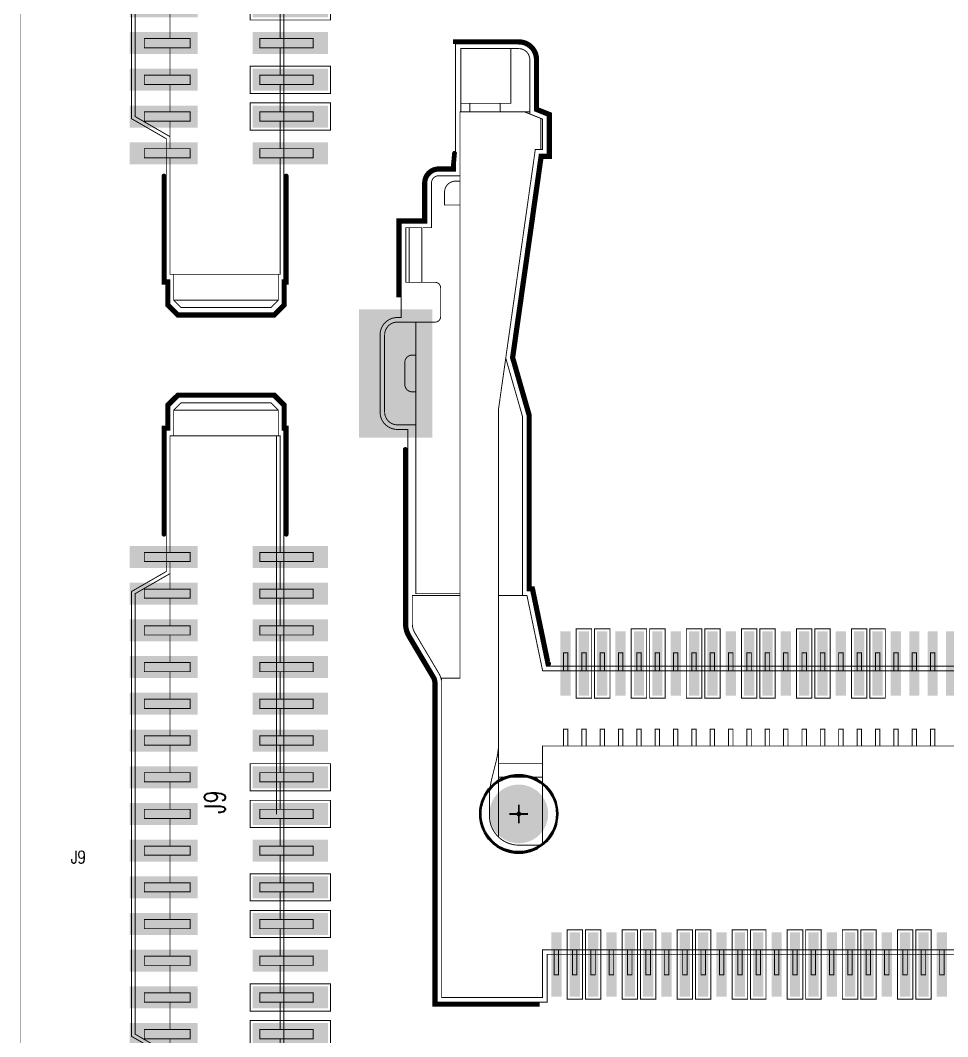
# Model space of a CAD drawing. Extents: x 0 to 100, y -2 to 79.
# Drawn here: x -0.02 to 25.24, y 27.43 to 55.12 of the extents above; entities that cross this region are included whole.
import ezdxf

# ---------------------------------------------------------------- set-up
doc = ezdxf.new("R2010")
doc.units = 0
doc.header["$MEASUREMENT"] = 0
doc.linetypes.add('KEEPOUT_10010100$0', pattern=[2, 1, 1])
doc.layers.get('0').update_dxf_attribs({"linetype": 'CONTINUOUS'})
for name, color, linetype in [('BOARD_OUTLINE_00', 183, 'CONTINUOUS'), ('DRIL_PLTE_THRU_01', 34, 'CONTINUOUS'), ('DRIL_PLTE_THRU_02', 1, 'CONTINUOUS'), ('DRIL_PLTE_THRU_03', 3, 'CONTINUOUS'), ('DRIL_PLTE_THRU_04', 146, 'CONTINUOUS'), ('DRIL_PLTE_THRU_05', 5, 'CONTINUOUS'), ('DRIL_PLTE_THRU_06', 176, 'CONTINUOUS'), ('DRIL_SYMBOL', 183, 'CONTINUOUS'), ('KEEPOUT_00', 43, 'CONTINUOUS'), ('PADS_BOT', 5, 'CONTINUOUS'), ('PADS_INNER', 43, 'CONTINUOUS'), ('PADS_TOP', 43, 'CONTINUOUS'), ('PART_NAME_01', 130, 'CONTINUOUS'), ('PART_NAME_26', 2, 'CONTINUOUS'), ('PART_TOP_2DLINE_02', 16, 'CONTINUOUS'), ('PART_TOP_2DLINE_15', 96, 'CONTINUOUS'), ('PART_TOP_2DLINE_26', 2, 'CONTINUOUS')]:
    doc.layers.add(name, color=color, linetype=linetype)
doc.styles.add('W0$03', font='simplex', dxfattribs={"width": 0.75})
doc.styles.add('W0$0624986667', font='simplex', dxfattribs={"width": 0.75})

# ---------------------------------------------------------------- blocks, each defined once
blk = doc.blocks.new('BOARD_462')
at = {"layer": 'BOARD_OUTLINE_00', "const_width": 0.01}
blk.add_lwpolyline([(0, 0.5, 0.48073), (0.5, 0), (99.5, 0, 0.235929), (100, 0.5), (100, 78.5, 0.414214), (99.5, 79), (0.5, 79, 0.414214), (0, 78.5)], format="xyb", close=True, dxfattribs=at)
blk = doc.blocks.new('SMOOTH_0$0254')
at = {"const_width": 0.0127}
blk.add_lwpolyline([(-0.00635, 0, 1), (0.00635, 0, 1)], format="xyb", close=True, dxfattribs=at)
blk = doc.blocks.new('SMOOTH_0$1299993333')
at = {"const_width": 0.065}
blk.add_lwpolyline([(-0.032, 0, 1), (0.032, 0, 1)], format="xyb", close=True, dxfattribs=at)
blk = doc.blocks.new('PART_BODY_TOP_410')
at = {"layer": 'PART_TOP_2DLINE_02', "const_width": 0.0254}
for points in [[(-0.63, 0.68), (-1.37, 0.68), (-1.37, 2.87), (-0.63, 2.87)], [(0.37, 0.68), (-0.37, 0.68), (-0.37, 2.87), (0.37, 2.87)], [(2.37, 0.68), (1.63, 0.68), (1.63, 2.87), (2.37, 2.87)], [(3.37, 0.68), (2.63, 0.68), (2.63, 2.87), (3.37, 2.87)], [(5.37, 0.68), (4.63, 0.68), (4.63, 2.87), (5.37, 2.87)], [(6.37, 0.68), (5.63, 0.68), (5.63, 2.87), (6.37, 2.87)]]:
    blk.add_lwpolyline(points, close=True, dxfattribs=at)
at = {"layer": 'PART_TOP_2DLINE_15', "const_width": 0.0254}
for points in [[(-6.875, 0.95), (-7.125, 0.95), (-7.125, 2.4), (-6.875, 2.4)], [(-5.875, 0.95), (-6.125, 0.95), (-6.125, 2.4), (-5.875, 2.4)], [(-4.875, 0.95), (-5.125, 0.95), (-5.125, 2.4), (-4.875, 2.4)], [(-3.875, 0.95), (-4.125, 0.95), (-4.125, 2.4), (-3.875, 2.4)], [(-2.875, 0.95), (-3.125, 0.95), (-3.125, 2.4), (-2.875, 2.4)], [(-1.875, 0.95), (-2.125, 0.95), (-2.125, 2.4), (-1.875, 2.4)], [(-0.875, 0.95), (-1.125, 0.95), (-1.125, 2.4), (-0.875, 2.4)], [(0.125, 0.95), (0.125, 2.4), (-0.125, 2.4), (-0.125, 0.95)], [(1.125, 0.95), (1.125, 2.4), (0.875, 2.4), (0.875, 0.95)], [(2.125, 0.95), (2.125, 2.4), (1.875, 2.4), (1.875, 0.95)], [(3.125, 0.95), (3.125, 2.4), (2.875, 2.4), (2.875, 0.95)], [(4.125, 0.95), (4.125, 2.4), (3.875, 2.4), (3.875, 0.95)], [(5.125, 0.95), (5.125, 2.4), (4.875, 2.4), (4.875, 0.95)], [(6.125, 0.95), (6.125, 2.4), (5.875, 2.4), (5.875, 0.95)], [(7.125, 0.95), (7.125, 2.4), (6.875, 2.4), (6.875, 0.95)], [(-10.45, 1.55), (-10.45, 1.6), (10.45, 1.6), (10.45, 1.55), (11.112, 1.55), (11.35, 1.312), (11.35, -1.262), (11.112, -1.5), (10.45, -1.5), (10.45, -1.6), (6.606, -1.6), (6.058, -2.55), (-6.058, -2.55), (-6.606, -1.6), (-10.45, -1.6), (-10.45, -1.5), (-11.112, -1.5), (-11.35, -1.262), (-11.35, 1.312), (-11.112, 1.55)], [(-6.875, -2.2), (-7.125, -2.2), (-7.125, -0.95), (-6.875, -0.95)], [(-5.875, -2.2), (-6.125, -2.2), (-6.125, -0.95), (-5.875, -0.95)], [(-4.875, -2.2), (-5.125, -2.2), (-5.125, -0.95), (-4.875, -0.95)], [(-3.875, -2.2), (-4.125, -2.2), (-4.125, -0.95), (-3.875, -0.95)], [(-2.875, -2.2), (-3.125, -2.2), (-3.125, -0.95), (-2.875, -0.95)], [(-1.875, -2.2), (-2.125, -2.2), (-2.125, -0.95), (-1.875, -0.95)], [(-0.875, -2.2), (-1.125, -2.2), (-1.125, -0.95), (-0.875, -0.95)], [(0.125, -2.2), (-0.125, -2.2), (-0.125, -0.95), (0.125, -0.95)], [(1.125, -2.2), (0.875, -2.2), (0.875, -0.95), (1.125, -0.95)], [(2.125, -2.2), (1.875, -2.2), (1.875, -0.95), (2.125, -0.95)], [(3.125, -2.2), (3.125, -0.95), (2.875, -0.95), (2.875, -2.2)], [(4.125, -2.2), (4.125, -0.95), (3.875, -0.95), (3.875, -2.2)], [(5.125, -2.2), (5.125, -0.95), (4.875, -0.95), (4.875, -2.2)], [(6.125, -2.2), (6.125, -0.95), (5.875, -0.95), (5.875, -2.2)], [(7.125, -2.2), (7.125, -0.95), (6.875, -0.95), (6.875, -2.2)]]:
    blk.add_lwpolyline(points, close=True, dxfattribs=at)
for points in [[(-10.3, -1.4), (-11, -1.4), (-11.2, -1.2), (-11.2, 1.25), (-11, 1.45)], [(-10.3, 1.45), (-11, 1.45), (-11, -1.4)], [(-7.125, -1.5), (-10.3, -1.5), (-10.3, 1.5), (-7.125, 1.5)], [(0, 1.4), (-10.3, 1.4)], [(-6.125, 1.5), (-6.875, 1.5)], [(-5.125, 1.5), (-5.875, 1.5)], [(-4.125, 1.5), (-4.875, 1.5)], [(-3.125, 1.5), (-3.875, 1.5)], [(-2.125, 1.5), (-2.875, 1.5)], [(-1.125, 1.5), (-1.875, 1.5)], [(-0.125, 1.5), (-0.875, 1.5)], [(0.875, 1.5), (0.125, 1.5)], [(1.875, 1.5), (1.125, 1.5)], [(2.875, 1.5), (2.125, 1.5)], [(3.875, 1.5), (3.125, 1.5)], [(4.875, 1.5), (4.125, 1.5)], [(5.875, 1.5), (5.125, 1.5)], [(6.875, 1.5), (6.125, 1.5)], [(7.125, -1.5), (10.3, -1.5), (10.3, 1.5), (7.125, 1.5)], [(10.3, -1.4), (11, -1.4), (11.2, -1.2), (11.2, 1.25), (11, 1.45), (10.3, 1.45)], [(11, -1.4), (11, 1.45)], [(-6.125, -1.5), (-6.875, -1.5)], [(6.548, -1.5), (6, -2.45), (-6, -2.45), (-6.548, -1.5)], [(-5.125, -1.5), (-5.875, -1.5)], [(-4.125, -1.5), (-4.875, -1.5)], [(-3.125, -1.5), (-3.875, -1.5)], [(-2.125, -1.5), (-2.875, -1.5)], [(-1.125, -1.5), (-1.875, -1.5)], [(-0.125, -1.5), (-0.875, -1.5)], [(0.875, -1.5), (0.125, -1.5)], [(1.875, -1.5), (1.125, -1.5)], [(2.875, -1.5), (2.125, -1.5)], [(3.875, -1.5), (3.125, -1.5)], [(4.875, -1.5), (4.125, -1.5)], [(5.875, -1.5), (5.125, -1.5)], [(6.875, -1.5), (6.125, -1.5)]]:
    blk.add_lwpolyline(points, dxfattribs=at)
at = {"layer": 'PART_TOP_2DLINE_26', "const_width": 0.13}
for points in [[(-7.62, 1.665), (-10.515, 1.665), (-10.515, 1.615), (-11.139, 1.615), (-11.415, 1.339), (-11.415, -1.289), (-11.139, -1.565), (-10.515, -1.565), (-10.515, -1.665), (-7.62, -1.665)], [(7.62, -1.665), (10.515, -1.665), (10.515, -1.565), (11.139, -1.565), (11.415, -1.289), (11.415, 1.339), (11.139, 1.615), (10.515, 1.615), (10.515, 1.665), (7.62, 1.665)]]:
    blk.add_lwpolyline(points, dxfattribs=at)
at = {"layer": 'PART_TOP_2DLINE_02'}
for p in [(-1.37, 2.87), (-0.63, 2.87), (-0.37, 2.87), (0.37, 2.87), (1.63, 2.87), (2.37, 2.87), (2.63, 2.87), (3.37, 2.87), (4.63, 2.87), (5.37, 2.87), (5.63, 2.87), (6.37, 2.87), (-1.37, 0.68), (-0.63, 0.68), (-0.37, 0.68), (0.37, 0.68), (1.63, 0.68), (2.37, 0.68), (2.63, 0.68), (3.37, 0.68), (4.63, 0.68), (5.37, 0.68), (5.63, 0.68), (6.37, 0.68)]:
    blk.add_blockref('SMOOTH_0$0254', p, dxfattribs=at)
at = {"layer": 'PART_TOP_2DLINE_15'}
for p in [(-7.125, 2.4), (-6.875, 2.4), (-6.125, 2.4), (-5.875, 2.4), (-5.125, 2.4), (-4.875, 2.4), (-4.125, 2.4), (-3.875, 2.4), (-3.125, 2.4), (-2.875, 2.4), (-2.125, 2.4), (-1.875, 2.4), (-1.125, 2.4), (-0.875, 2.4), (-0.125, 2.4), (0.125, 2.4), (0.875, 2.4), (1.125, 2.4), (1.875, 2.4), (2.125, 2.4), (2.875, 2.4), (3.125, 2.4), (3.875, 2.4), (4.125, 2.4), (4.875, 2.4), (5.125, 2.4), (5.875, 2.4), (6.125, 2.4), (6.875, 2.4), (7.125, 2.4), (-11.112, 1.55), (-11, 1.45), (-11, 1.45), (-10.45, 1.6), (-10.45, 1.55), (-10.3, 1.5), (-10.3, 1.45), (-10.3, 1.4), (-7.125, 1.5), (-6.875, 1.5), (-6.125, 1.5), (-5.875, 1.5), (-5.125, 1.5), (-4.875, 1.5), (-4.125, 1.5), (-3.875, 1.5), (-3.125, 1.5), (-2.875, 1.5), (-2.125, 1.5), (-1.875, 1.5), (-1.125, 1.5), (-0.875, 1.5), (-0.125, 1.5), (0, 1.4), (0.125, 1.5), (0.875, 1.5), (1.125, 1.5), (1.875, 1.5), (2.125, 1.5), (2.875, 1.5), (3.125, 1.5), (3.875, 1.5), (4.125, 1.5), (4.875, 1.5), (5.125, 1.5), (5.875, 1.5), (6.125, 1.5), (6.875, 1.5), (7.125, 1.5), (10.3, 1.5), (10.3, 1.45), (10.45, 1.6), (10.45, 1.55), (11, 1.45), (11, 1.45), (11.112, 1.55), (-11.35, 1.312), (-11.2, 1.25), (11.2, 1.25), (11.35, 1.312), (-7.125, 0.95), (-6.875, 0.95), (-6.125, 0.95), (-5.875, 0.95), (-5.125, 0.95), (-4.875, 0.95), (-4.125, 0.95), (-3.875, 0.95), (-3.125, 0.95), (-2.875, 0.95), (-2.125, 0.95), (-1.875, 0.95), (-1.125, 0.95), (-0.875, 0.95), (-0.125, 0.95), (0.125, 0.95), (0.875, 0.95), (1.125, 0.95), (1.875, 0.95), (2.125, 0.95), (2.875, 0.95), (3.125, 0.95), (3.875, 0.95), (4.125, 0.95), (4.875, 0.95), (5.125, 0.95), (5.875, 0.95), (6.125, 0.95), (6.875, 0.95), (7.125, 0.95), (-7.125, -0.95), (-6.875, -0.95), (-6.125, -0.95), (-5.875, -0.95), (-5.125, -0.95), (-4.875, -0.95), (-4.125, -0.95), (-3.875, -0.95), (-3.125, -0.95), (-2.875, -0.95), (-2.125, -0.95), (-1.875, -0.95), (-1.125, -0.95), (-0.875, -0.95), (-0.125, -0.95), (0.125, -0.95), (0.875, -0.95), (1.125, -0.95), (1.875, -0.95), (2.125, -0.95), (2.875, -0.95), (3.125, -0.95), (3.875, -0.95), (4.125, -0.95), (4.875, -0.95), (5.125, -0.95), (5.875, -0.95), (6.125, -0.95), (6.875, -0.95), (7.125, -0.95), (-11.35, -1.262), (-11.2, -1.2), (11.2, -1.2), (11.35, -1.262), (-11.112, -1.5), (-11, -1.4), (-11, -1.4), (-10.45, -1.5), (-10.45, -1.6), (-10.3, -1.4), (-10.3, -1.5), (-7.125, -1.5), (-6.875, -1.5), (-6.606, -1.6), (-6.548, -1.5), (-6.125, -1.5), (-5.875, -1.5), (-5.125, -1.5), (-4.875, -1.5), (-4.125, -1.5), (-3.875, -1.5), (-3.125, -1.5), (-2.875, -1.5), (-2.125, -1.5), (-1.875, -1.5), (-1.125, -1.5), (-0.875, -1.5), (-0.125, -1.5), (0.125, -1.5), (0.875, -1.5), (1.125, -1.5), (1.875, -1.5), (2.125, -1.5), (2.875, -1.5), (3.125, -1.5), (3.875, -1.5), (4.125, -1.5), (4.875, -1.5), (5.125, -1.5), (5.875, -1.5), (6.125, -1.5), (6.548, -1.5), (6.606, -1.6), (6.875, -1.5), (7.125, -1.5), (10.3, -1.4), (10.3, -1.5), (10.45, -1.5), (10.45, -1.6), (11, -1.4), (11, -1.4), (11.112, -1.5), (-7.125, -2.2), (-6.875, -2.2), (-6.125, -2.2), (-5.875, -2.2), (-5.125, -2.2), (-4.875, -2.2), (-4.125, -2.2), (-3.875, -2.2), (-3.125, -2.2), (-2.875, -2.2), (-2.125, -2.2), (-1.875, -2.2), (-1.125, -2.2), (-0.875, -2.2), (-0.125, -2.2), (0.125, -2.2), (0.875, -2.2), (1.125, -2.2), (1.875, -2.2), (2.125, -2.2), (2.875, -2.2), (3.125, -2.2), (3.875, -2.2), (4.125, -2.2), (4.875, -2.2), (5.125, -2.2), (5.875, -2.2), (6.125, -2.2), (6.875, -2.2), (7.125, -2.2), (-6, -2.45), (6, -2.45), (-6.058, -2.55), (6.058, -2.55)]:
    blk.add_blockref('SMOOTH_0$0254', p, dxfattribs=at)
at = {"layer": 'PART_TOP_2DLINE_26'}
for p in [(-11.139, 1.615), (-10.515, 1.665), (-10.515, 1.615), (-7.62, 1.665), (7.62, 1.665), (10.515, 1.665), (10.515, 1.615), (11.139, 1.615), (-11.415, 1.339), (11.415, 1.339), (-11.415, -1.289), (11.415, -1.289), (-11.139, -1.565), (-10.515, -1.565), (-10.515, -1.665), (-7.62, -1.665), (7.62, -1.665), (10.515, -1.565), (10.515, -1.665), (11.139, -1.565)]:
    blk.add_blockref('SMOOTH_0$1299993333', p, dxfattribs=at)
blk = doc.blocks.new('DRIL_HOLE_0')
blk.add_lwpolyline([(0, 0, 1), (0, 0, 1)], format="xyb", close=True)
blk = doc.blocks.new('PAD_0')
blk.add_lwpolyline([(0, 0, 1), (0, 0, 1)], format="xyb", close=True)
blk = doc.blocks.new('PAD_27')
at = {"const_width": 0.6}
blk.add_lwpolyline([(-1.025, 0), (1.025, 0)], dxfattribs=at)
blk = doc.blocks.new('STK_TOP_12')
at = {"layer": 'DRIL_PLTE_THRU_01'}
blk.add_blockref('DRIL_HOLE_0', (0, 0), dxfattribs=at)
at = {"layer": 'DRIL_PLTE_THRU_02'}
blk.add_blockref('DRIL_HOLE_0', (0, 0), dxfattribs=at)
at = {"layer": 'DRIL_PLTE_THRU_03'}
blk.add_blockref('DRIL_HOLE_0', (0, 0), dxfattribs=at)
at = {"layer": 'DRIL_PLTE_THRU_04'}
blk.add_blockref('DRIL_HOLE_0', (0, 0), dxfattribs=at)
at = {"layer": 'DRIL_PLTE_THRU_05'}
blk.add_blockref('DRIL_HOLE_0', (0, 0), dxfattribs=at)
at = {"layer": 'DRIL_PLTE_THRU_06'}
blk.add_blockref('DRIL_HOLE_0', (0, 0), dxfattribs=at)
at = {"layer": 'PADS_BOT'}
blk.add_blockref('PAD_0', (0, 0), dxfattribs=at)
at = {"layer": 'PADS_INNER'}
blk.add_blockref('PAD_0', (0, 0), dxfattribs=at)
at = {"layer": 'PADS_TOP', "rotation": 90}
blk.add_blockref('PAD_27', (0, 0), dxfattribs=at)
blk = doc.blocks.new('PAD_28')
at = {"const_width": 0.6}
blk.add_lwpolyline([(-0.925, 0), (0.925, 0)], dxfattribs=at)
blk = doc.blocks.new('STK_TOP_13')
at = {"layer": 'DRIL_PLTE_THRU_01'}
blk.add_blockref('DRIL_HOLE_0', (0, 0), dxfattribs=at)
at = {"layer": 'DRIL_PLTE_THRU_02'}
blk.add_blockref('DRIL_HOLE_0', (0, 0), dxfattribs=at)
at = {"layer": 'DRIL_PLTE_THRU_03'}
blk.add_blockref('DRIL_HOLE_0', (0, 0), dxfattribs=at)
at = {"layer": 'DRIL_PLTE_THRU_04'}
blk.add_blockref('DRIL_HOLE_0', (0, 0), dxfattribs=at)
at = {"layer": 'DRIL_PLTE_THRU_05'}
blk.add_blockref('DRIL_HOLE_0', (0, 0), dxfattribs=at)
at = {"layer": 'DRIL_PLTE_THRU_06'}
blk.add_blockref('DRIL_HOLE_0', (0, 0), dxfattribs=at)
at = {"layer": 'PADS_BOT'}
blk.add_blockref('PAD_0', (0, 0), dxfattribs=at)
at = {"layer": 'PADS_INNER'}
blk.add_blockref('PAD_0', (0, 0), dxfattribs=at)
at = {"layer": 'PADS_TOP', "rotation": 90}
blk.add_blockref('PAD_28', (0, 0), dxfattribs=at)
blk = doc.blocks.new('SYM_TOP_9')
for name, p in [('STK_TOP_12', (-7, 1.775)), ('STK_TOP_12', (-6, 1.775)), ('STK_TOP_12', (-5, 1.775)), ('STK_TOP_12', (-4, 1.775)), ('STK_TOP_12', (-3, 1.775)), ('STK_TOP_12', (-2, 1.775)), ('STK_TOP_12', (-1, 1.775)), ('STK_TOP_12', (0, 1.775)), ('STK_TOP_12', (1, 1.775)), ('STK_TOP_12', (2, 1.775)), ('STK_TOP_12', (3, 1.775)), ('STK_TOP_12', (4, 1.775)), ('STK_TOP_12', (5, 1.775)), ('STK_TOP_12', (6, 1.775)), ('STK_TOP_12', (7, 1.775)), ('PART_BODY_TOP_410', (0, 0)), ('STK_TOP_13', (-7, -1.675)), ('STK_TOP_13', (-6, -1.675)), ('STK_TOP_13', (-5, -1.675)), ('STK_TOP_13', (-4, -1.675)), ('STK_TOP_13', (-3, -1.675)), ('STK_TOP_13', (-2, -1.675)), ('STK_TOP_13', (-1, -1.675)), ('STK_TOP_13', (0, -1.675)), ('STK_TOP_13', (1, -1.675)), ('STK_TOP_13', (2, -1.675)), ('STK_TOP_13', (3, -1.675)), ('STK_TOP_13', (4, -1.675)), ('STK_TOP_13', (5, -1.675)), ('STK_TOP_13', (6, -1.675)), ('STK_TOP_13', (7, -1.675))]:
    blk.add_blockref(name, p)
blk = doc.blocks.new('PART_TOP_75')
blk.add_blockref('SYM_TOP_9', (0, 0))
at = {"layer": 'PART_NAME_01', "style": 'W0$03', "width": 0.75}
blk.add_text('J1', height=0.35, rotation=90, dxfattribs=at).set_placement((1.252, -3.69))
at = {"layer": 'PART_NAME_26', "style": 'W0$0624986667', "width": 0.75}
blk.add_text('J1', height=0.56, rotation=180, dxfattribs=at).set_placement((0, 0))
blk = doc.blocks.new('PART_BODY_TOP_432')
at = {"layer": 'KEEPOUT_00', "linetype": 'KEEPOUT_10010100$0'}
for points in [[(35.437, 0.1), (35.463, 0.1, 1), (33.337, 0.1), (33.363, 0.1, -1)], [(35.437, 0.1), (35.463, 0.1, 1), (33.337, 0.1), (33.363, 0.1, -1)], [(33.363, 0.1), (33.337, 0.1, 1), (35.463, 0.1), (35.437, 0.1, -1)], [(33.363, 0.1), (33.337, 0.1, 1), (35.463, 0.1), (35.437, 0.1, -1)]]:
    blk.add_lwpolyline(points, format="xyb", close=True, dxfattribs=at)
at = {"layer": 'PART_TOP_2DLINE_02', "const_width": 0.0254}
for points in [[(23.585, 5.145), (23.585, 3.255), (23.165, 3.255), (23.165, 5.145)], [(24.085, 5.145), (24.085, 3.255), (23.665, 3.255), (23.665, 5.145)], [(25.085, 5.145), (25.085, 3.255), (24.665, 3.255), (24.665, 5.145)], [(25.585, 5.145), (25.585, 3.255), (25.165, 3.255), (25.165, 5.145)], [(26.585, 5.145), (26.585, 3.255), (26.165, 3.255), (26.165, 5.145)], [(27.085, 5.145), (27.085, 3.255), (26.665, 3.255), (26.665, 5.145)], [(28.085, 5.145), (28.085, 3.255), (27.665, 3.255), (27.665, 5.145)], [(28.585, 5.145), (28.585, 3.255), (28.165, 3.255), (28.165, 5.145)], [(29.585, 5.145), (29.585, 3.255), (29.165, 3.255), (29.165, 5.145)], [(30.085, 5.145), (30.085, 3.255), (29.665, 3.255), (29.665, 5.145)], [(31.085, 5.145), (31.085, 3.255), (30.665, 3.255), (30.665, 5.145)], [(31.585, 5.145), (31.585, 3.255), (31.165, 3.255), (31.165, 5.145)], [(32.585, 5.145), (32.585, 3.255), (32.165, 3.255), (32.165, 5.145)], [(33.085, 5.145), (33.085, 3.255), (32.665, 3.255), (32.665, 5.145)], [(24.835, -3.055), (24.835, -4.945), (24.415, -4.945), (24.415, -3.055)], [(25.335, -3.055), (25.335, -4.945), (24.915, -4.945), (24.915, -3.055)], [(26.335, -3.055), (26.335, -4.945), (25.915, -4.945), (25.915, -3.055)], [(26.835, -3.055), (26.835, -4.945), (26.415, -4.945), (26.415, -3.055)], [(27.835, -3.055), (27.835, -4.945), (27.415, -4.945), (27.415, -3.055)], [(28.335, -3.055), (28.335, -4.945), (27.915, -4.945), (27.915, -3.055)], [(29.335, -3.055), (29.335, -4.945), (28.915, -4.945), (28.915, -3.055)], [(29.835, -3.055), (29.835, -4.945), (29.415, -4.945), (29.415, -3.055)], [(30.835, -3.055), (30.835, -4.945), (30.415, -4.945), (30.415, -3.055)], [(31.335, -3.055), (31.335, -4.945), (30.915, -4.945), (30.915, -3.055)], [(32.335, -3.055), (32.335, -4.945), (31.915, -4.945), (31.915, -3.055)], [(32.835, -3.055), (32.835, -4.945), (32.415, -4.945), (32.415, -3.055)]]:
    blk.add_lwpolyline(points, close=True, dxfattribs=at)
at = {"layer": 'PART_TOP_2DLINE_15', "const_width": 0.0254}
for points in [[(-33.648, -3.925), (33.648, -3.925), (34.075, -5.975), (34.175, -5.975), (34.175, -10.752), (34.627, -12.328), (33.841, -17.874), (33.625, -17.874), (33.625, -18.915), (33.975, -19.055), (33.975, -20.45, 0.414214), (34.4, -20.875), (36.125, -20.875), (36.125, -17.412), (36.578, -17.412, 0.414214), (36.903, -17.087), (36.903, -15.997), (37.602, -15.997), (37.602, -13.425), (37.704, -13.425, 0.414214), (38.179, -12.95), (38.179, -10.85, 0.414214), (37.704, -10.375), (37.425, -10.375), (37.425, -5.087, 0.134761), (37.338, -4.768), (36.677, -3.654, -0.133873), (36.625, -3.463), (36.625, 5.225), (33.625, 5.225), (33.625, 3.925), (-33.375, 3.925)], [(34.95, -1.846, -0.061163), (35.01, -1.361), (35.14, -0.839, 0.061163), (35.2, -0.354), (35.2, 0.15, 0.414214), (34.4, 0.95), (33.75, 0.95), (33.75, -1.75), (-33.5, -1.75), (-33.5, 0.95), (-34.4, 0.95, 0.414214), (-35.2, 0.15), (-35.2, -0.354, 0.061163), (-35.14, -0.839), (-35.01, -1.361, -0.061163), (-34.95, -1.846)], [(36.508, -3.552, 0.089248), (36.57, -3.718), (37.23, -4.832, -0.134761), (37.3, -5.087), (37.3, -5.85), (36, -5.85)], [(37.204, -10.5), (37.704, -10.5, -0.414214), (38.054, -10.85), (38.054, -12.95, -0.414214), (37.704, -13.3), (36.678, -13.3, 0.414214), (36.528, -13.45), (36.528, -14.233, 0.414214), (36.678, -14.383), (37.477, -14.383), (37.477, -15.872), (37.038, -15.872), (37.038, -14.383)], [(37.204, -12.4), (37.304, -12.4, 0.414214), (37.504, -12.2), (37.504, -11.6, 0.414214), (37.304, -11.4), (37.204, -11.4)], [(36, -17.287), (36.578, -17.287, 0.414214), (36.778, -17.087), (36.778, -15.872), (37.009, -15.872)], [(36, -17.14), (36.121, -17.14, 0.414214), (36.421, -16.84), (36.421, -16.49), (36, -16.49)], [(34.1, -18.97), (34.1, -20.45, 0.414214), (34.4, -20.75), (35.98, -20.75), (35.98, -19.03)]]:
    blk.add_lwpolyline(points, format="xyb", dxfattribs=at)
for points in [[(-34.95, 0.731), (-34.95, -10.939), (-33.95, -17.999), (-33.5, -17.999), (-33.5, -18.83), (-34, -19.03), (-36, -19.03), (-36, -3.6), (-36.5, -3.6), (-36.5, 5.1), (-33.5, 5.1), (-33.5, 3.8), (33.75, 3.8), (33.75, 5.1), (36.5, 5.1), (36.5, -3.6), (36, -3.6), (36, -19.03), (34.1, -19.03)], [(22.935, 3.8), (22.935, 4.48), (22.815, 4.48), (22.815, 3.8)], [(23.435, 3.8), (23.435, 4.48), (23.315, 4.48), (23.315, 3.8)], [(23.935, 3.8), (23.935, 4.48), (23.815, 4.48), (23.815, 3.8)], [(24.435, 3.8), (24.435, 4.48), (24.315, 4.48), (24.315, 3.8)], [(24.935, 3.8), (24.935, 4.48), (24.815, 4.48), (24.815, 3.8)], [(25.435, 3.8), (25.435, 4.48), (25.315, 4.48), (25.315, 3.8)], [(25.935, 3.8), (25.935, 4.48), (25.815, 4.48), (25.815, 3.8)], [(26.435, 3.8), (26.435, 4.48), (26.315, 4.48), (26.315, 3.8)], [(26.935, 3.8), (26.935, 4.48), (26.815, 4.48), (26.815, 3.8)], [(27.435, 3.8), (27.435, 4.48), (27.315, 4.48), (27.315, 3.8)], [(27.935, 3.8), (27.935, 4.48), (27.815, 4.48), (27.815, 3.8)], [(28.435, 3.8), (28.435, 4.48), (28.315, 4.48), (28.315, 3.8)], [(28.935, 3.8), (28.935, 4.48), (28.815, 4.48), (28.815, 3.8)], [(29.435, 3.8), (29.435, 4.48), (29.315, 4.48), (29.315, 3.8)], [(29.935, 3.8), (29.935, 4.48), (29.815, 4.48), (29.815, 3.8)], [(30.435, 3.8), (30.435, 4.48), (30.315, 4.48), (30.315, 3.8)], [(30.935, 3.8), (30.935, 4.48), (30.815, 4.48), (30.815, 3.8)], [(31.435, 3.8), (31.435, 4.48), (31.315, 4.48), (31.315, 3.8)], [(31.935, 3.8), (31.935, 4.48), (31.815, 4.48), (31.815, 3.8)], [(32.435, 3.8), (32.435, 4.48), (32.315, 4.48), (32.315, 3.8)], [(32.935, 3.8), (32.935, 4.48), (32.815, 4.48), (32.815, 3.8)], [(33.435, 3.8), (33.435, 4.48), (33.315, 4.48), (33.315, 3.8)], [(34.95, 0.731), (34.95, -10.939), (33.95, -17.999), (33.75, -17.999), (33.75, -18.83), (34.25, -19.03)], [(34.95, -0.901), (33.75, -0.901)], [(34.95, -1.269), (33.75, -1.269)], [(23.185, -1.75), (23.185, -2.21), (23.065, -2.21), (23.065, -1.75)], [(23.685, -1.75), (23.685, -2.21), (23.565, -2.21), (23.565, -1.75)], [(24.185, -1.75), (24.185, -2.21), (24.065, -2.21), (24.065, -1.75)], [(24.685, -1.75), (24.685, -2.21), (24.565, -2.21), (24.565, -1.75)], [(25.185, -1.75), (25.185, -2.21), (25.065, -2.21), (25.065, -1.75)], [(25.685, -1.75), (25.685, -2.21), (25.565, -2.21), (25.565, -1.75)], [(26.185, -1.75), (26.185, -2.21), (26.065, -2.21), (26.065, -1.75)], [(26.685, -1.75), (26.685, -2.21), (26.565, -2.21), (26.565, -1.75)], [(27.185, -1.75), (27.185, -2.21), (27.065, -2.21), (27.065, -1.75)], [(27.685, -1.75), (27.685, -2.21), (27.565, -2.21), (27.565, -1.75)], [(28.185, -1.75), (28.185, -2.21), (28.065, -2.21), (28.065, -1.75)], [(28.685, -1.75), (28.685, -2.21), (28.565, -2.21), (28.565, -1.75)], [(29.185, -1.75), (29.185, -2.21), (29.065, -2.21), (29.065, -1.75)], [(29.685, -1.75), (29.685, -2.21), (29.565, -2.21), (29.565, -1.75)], [(30.185, -1.75), (30.185, -2.21), (30.065, -2.21), (30.065, -1.75)], [(30.685, -1.75), (30.685, -2.21), (30.565, -2.21), (30.565, -1.75)], [(31.185, -1.75), (31.185, -2.21), (31.065, -2.21), (31.065, -1.75)], [(31.685, -1.75), (31.685, -2.21), (31.565, -2.21), (31.565, -1.75)], [(32.185, -1.75), (32.185, -2.21), (32.065, -2.21), (32.065, -1.75)], [(32.685, -1.75), (32.685, -2.21), (32.565, -2.21), (32.565, -1.75)], [(33.185, -1.75), (33.185, -2.21), (33.065, -2.21), (33.065, -1.75)], [(34.95, -5.85), (34.177, -5.85), (33.75, -3.8), (-33.75, -3.8), (-34.177, -5.85), (-34.95, -5.85)], [(23.185, -3.8), (23.185, -4.29), (23.065, -4.29), (23.065, -3.8)], [(23.685, -3.8), (23.685, -4.29), (23.565, -4.29), (23.565, -3.8)], [(24.185, -3.8), (24.185, -4.29), (24.065, -4.29), (24.065, -3.8)], [(24.685, -3.8), (24.685, -4.29), (24.565, -4.29), (24.565, -3.8)], [(25.185, -3.8), (25.185, -4.29), (25.065, -4.29), (25.065, -3.8)], [(25.685, -3.8), (25.685, -4.29), (25.565, -4.29), (25.565, -3.8)], [(26.185, -3.8), (26.185, -4.29), (26.065, -4.29), (26.065, -3.8)], [(26.685, -3.8), (26.685, -4.29), (26.565, -4.29), (26.565, -3.8)], [(27.185, -3.8), (27.185, -4.29), (27.065, -4.29), (27.065, -3.8)], [(27.685, -3.8), (27.685, -4.29), (27.565, -4.29), (27.565, -3.8)], [(28.185, -3.8), (28.185, -4.29), (28.065, -4.29), (28.065, -3.8)], [(28.685, -3.8), (28.685, -4.29), (28.565, -4.29), (28.565, -3.8)], [(29.185, -3.8), (29.185, -4.29), (29.065, -4.29), (29.065, -3.8)], [(29.685, -3.8), (29.685, -4.29), (29.565, -4.29), (29.565, -3.8)], [(30.185, -3.8), (30.185, -4.29), (30.065, -4.29), (30.065, -3.8)], [(30.685, -3.8), (30.685, -4.29), (30.565, -4.29), (30.565, -3.8)], [(31.185, -3.8), (31.185, -4.29), (31.065, -4.29), (31.065, -3.8)], [(31.685, -3.8), (31.685, -4.29), (31.565, -4.29), (31.565, -3.8)], [(32.185, -3.8), (32.185, -4.29), (32.065, -4.29), (32.065, -3.8)], [(32.685, -3.8), (32.685, -4.29), (32.565, -4.29), (32.565, -3.8)], [(33.185, -3.8), (33.185, -4.29), (33.065, -4.29), (33.065, -3.8)], [(34.3, -5.85), (34.3, -10.734), (34.755, -12.319)], [(37.204, -13.3), (37.204, -5.9), (36, -5.9)], [(37.385, -14.383), (37.385, -15.872)], [(33.8, -17.999), (33.8, -18.85)], [(34.91, -19.03), (34.91, -19.26)], [(35.73, -19.03), (35.73, -19.258)], [(34.619, -20.75), (34.619, -19.26), (35.98, -19.26)]]:
    blk.add_lwpolyline(points, dxfattribs=at)
at = {"layer": 'PART_TOP_2DLINE_26', "const_width": 0.13}
for points in [[(37.49, -9.83), (37.49, -5.087, 0.133873), (37.394, -4.735), (36.733, -3.621, -0.134761), (36.69, -3.463), (36.69, 5.29), (33.835, 5.29)], [(33.585, -3.99), (33.596, -3.99), (34.023, -6.04), (34.11, -6.04), (34.11, -10.761), (34.561, -12.332), (33.785, -17.809), (33.56, -17.809), (33.56, -18.959), (33.91, -19.099), (33.91, -20.45, 0.414214), (34.4, -20.94), (36.19, -20.94)], [(36.15, -17.9), (36.19, -17.477), (36.578, -17.477, 0.414214), (36.968, -17.087), (36.968, -16.062), (37.667, -16.062), (37.667, -13.97)]]:
    blk.add_lwpolyline(points, format="xyb", dxfattribs=at)
at = {"layer": 'PART_TOP_2DLINE_02'}
for p in [(23.165, 5.145), (23.585, 5.145), (23.665, 5.145), (24.085, 5.145), (24.665, 5.145), (25.085, 5.145), (25.165, 5.145), (25.585, 5.145), (26.165, 5.145), (26.585, 5.145), (26.665, 5.145), (27.085, 5.145), (27.665, 5.145), (28.085, 5.145), (28.165, 5.145), (28.585, 5.145), (29.165, 5.145), (29.585, 5.145), (29.665, 5.145), (30.085, 5.145), (30.665, 5.145), (31.085, 5.145), (31.165, 5.145), (31.585, 5.145), (32.165, 5.145), (32.585, 5.145), (32.665, 5.145), (33.085, 5.145), (23.165, 3.255), (23.585, 3.255), (23.665, 3.255), (24.085, 3.255), (24.665, 3.255), (25.085, 3.255), (25.165, 3.255), (25.585, 3.255), (26.165, 3.255), (26.585, 3.255), (26.665, 3.255), (27.085, 3.255), (27.665, 3.255), (28.085, 3.255), (28.165, 3.255), (28.585, 3.255), (29.165, 3.255), (29.585, 3.255), (29.665, 3.255), (30.085, 3.255), (30.665, 3.255), (31.085, 3.255), (31.165, 3.255), (31.585, 3.255), (32.165, 3.255), (32.585, 3.255), (32.665, 3.255), (33.085, 3.255), (24.415, -3.055), (24.835, -3.055), (24.915, -3.055), (25.335, -3.055), (25.915, -3.055), (26.335, -3.055), (26.415, -3.055), (26.835, -3.055), (27.415, -3.055), (27.835, -3.055), (27.915, -3.055), (28.335, -3.055), (28.915, -3.055), (29.335, -3.055), (29.415, -3.055), (29.835, -3.055), (30.415, -3.055), (30.835, -3.055), (30.915, -3.055), (31.335, -3.055), (31.915, -3.055), (32.335, -3.055), (32.415, -3.055), (32.835, -3.055), (24.415, -4.945), (24.835, -4.945), (24.915, -4.945), (25.335, -4.945), (25.915, -4.945), (26.335, -4.945), (26.415, -4.945), (26.835, -4.945), (27.415, -4.945), (27.835, -4.945), (27.915, -4.945), (28.335, -4.945), (28.915, -4.945), (29.335, -4.945), (29.415, -4.945), (29.835, -4.945), (30.415, -4.945), (30.835, -4.945), (30.915, -4.945), (31.335, -4.945), (31.915, -4.945), (32.335, -4.945), (32.415, -4.945), (32.835, -4.945)]:
    blk.add_blockref('SMOOTH_0$0254', p, dxfattribs=at)
at = {"layer": 'PART_TOP_2DLINE_15'}
for p in [(33.75, 5.1), (36.5, 5.1), (22.815, 4.48), (22.935, 4.48), (23.315, 4.48), (23.435, 4.48), (23.815, 4.48), (23.935, 4.48), (24.315, 4.48), (24.435, 4.48), (24.815, 4.48), (24.935, 4.48), (25.315, 4.48), (25.435, 4.48), (25.815, 4.48), (25.935, 4.48), (26.315, 4.48), (26.435, 4.48), (26.815, 4.48), (26.935, 4.48), (27.315, 4.48), (27.435, 4.48), (27.815, 4.48), (27.935, 4.48), (28.315, 4.48), (28.435, 4.48), (28.815, 4.48), (28.935, 4.48), (29.315, 4.48), (29.435, 4.48), (29.815, 4.48), (29.935, 4.48), (30.315, 4.48), (30.435, 4.48), (30.815, 4.48), (30.935, 4.48), (31.315, 4.48), (31.435, 4.48), (31.815, 4.48), (31.935, 4.48), (32.315, 4.48), (32.435, 4.48), (32.815, 4.48), (32.935, 4.48), (33.315, 4.48), (33.435, 4.48), (22.815, 3.8), (22.935, 3.8), (23.315, 3.8), (23.435, 3.8), (23.815, 3.8), (23.935, 3.8), (24.315, 3.8), (24.435, 3.8), (24.815, 3.8), (24.935, 3.8), (25.315, 3.8), (25.435, 3.8), (25.815, 3.8), (25.935, 3.8), (26.315, 3.8), (26.435, 3.8), (26.815, 3.8), (26.935, 3.8), (27.315, 3.8), (27.435, 3.8), (27.815, 3.8), (27.935, 3.8), (28.315, 3.8), (28.435, 3.8), (28.815, 3.8), (28.935, 3.8), (29.315, 3.8), (29.435, 3.8), (29.815, 3.8), (29.935, 3.8), (30.315, 3.8), (30.435, 3.8), (30.815, 3.8), (30.935, 3.8), (31.315, 3.8), (31.435, 3.8), (31.815, 3.8), (31.935, 3.8), (32.315, 3.8), (32.435, 3.8), (32.815, 3.8), (32.935, 3.8), (33.315, 3.8), (33.435, 3.8), (33.75, 3.8), (34.95, 0.731), (33.75, -0.901), (34.95, -0.901), (33.75, -1.269), (34.95, -1.269), (35.01, -1.361), (23.065, -1.75), (23.185, -1.75), (23.565, -1.75), (23.685, -1.75), (24.065, -1.75), (24.185, -1.75), (24.565, -1.75), (24.685, -1.75), (25.065, -1.75), (25.185, -1.75), (25.565, -1.75), (25.685, -1.75), (26.065, -1.75), (26.185, -1.75), (26.565, -1.75), (26.685, -1.75), (27.065, -1.75), (27.185, -1.75), (27.565, -1.75), (27.685, -1.75), (28.065, -1.75), (28.185, -1.75), (28.565, -1.75), (28.685, -1.75), (29.065, -1.75), (29.185, -1.75), (29.565, -1.75), (29.685, -1.75), (30.065, -1.75), (30.185, -1.75), (30.565, -1.75), (30.685, -1.75), (31.065, -1.75), (31.185, -1.75), (31.565, -1.75), (31.685, -1.75), (32.065, -1.75), (32.185, -1.75), (32.565, -1.75), (32.685, -1.75), (33.065, -1.75), (33.185, -1.75), (34.95, -1.846), (23.065, -2.21), (23.185, -2.21), (23.565, -2.21), (23.685, -2.21), (24.065, -2.21), (24.185, -2.21), (24.565, -2.21), (24.685, -2.21), (25.065, -2.21), (25.185, -2.21), (25.565, -2.21), (25.685, -2.21), (26.065, -2.21), (26.185, -2.21), (26.565, -2.21), (26.685, -2.21), (27.065, -2.21), (27.185, -2.21), (27.565, -2.21), (27.685, -2.21), (28.065, -2.21), (28.185, -2.21), (28.565, -2.21), (28.685, -2.21), (29.065, -2.21), (29.185, -2.21), (29.565, -2.21), (29.685, -2.21), (30.065, -2.21), (30.185, -2.21), (30.565, -2.21), (30.685, -2.21), (31.065, -2.21), (31.185, -2.21), (31.565, -2.21), (31.685, -2.21), (32.065, -2.21), (32.185, -2.21), (32.565, -2.21), (32.685, -2.21), (33.065, -2.21), (33.185, -2.21), (36, -3.6), (36.5, -3.6), (36.508, -3.552), (23.065, -3.8), (23.185, -3.8), (23.565, -3.8), (23.685, -3.8), (24.065, -3.8), (24.185, -3.8), (24.565, -3.8), (24.685, -3.8), (25.065, -3.8), (25.185, -3.8), (25.565, -3.8), (25.685, -3.8), (26.065, -3.8), (26.185, -3.8), (26.565, -3.8), (26.685, -3.8), (27.065, -3.8), (27.185, -3.8), (27.565, -3.8), (27.685, -3.8), (28.065, -3.8), (28.185, -3.8), (28.565, -3.8), (28.685, -3.8), (29.065, -3.8), (29.185, -3.8), (29.565, -3.8), (29.685, -3.8), (30.065, -3.8), (30.185, -3.8), (30.565, -3.8), (30.685, -3.8), (31.065, -3.8), (31.185, -3.8), (31.565, -3.8), (31.685, -3.8), (32.065, -3.8), (32.185, -3.8), (32.565, -3.8), (32.685, -3.8), (33.065, -3.8), (33.185, -3.8), (33.75, -3.8), (36.57, -3.718), (23.065, -4.29), (23.185, -4.29), (23.565, -4.29), (23.685, -4.29), (24.065, -4.29), (24.185, -4.29), (24.565, -4.29), (24.685, -4.29), (25.065, -4.29), (25.185, -4.29), (25.565, -4.29), (25.685, -4.29), (26.065, -4.29), (26.185, -4.29), (26.565, -4.29), (26.685, -4.29), (27.065, -4.29), (27.185, -4.29), (27.565, -4.29), (27.685, -4.29), (28.065, -4.29), (28.185, -4.29), (28.565, -4.29), (28.685, -4.29), (29.065, -4.29), (29.185, -4.29), (29.565, -4.29), (29.685, -4.29), (30.065, -4.29), (30.185, -4.29), (30.565, -4.29), (30.685, -4.29), (31.065, -4.29), (31.185, -4.29), (31.565, -4.29), (31.685, -4.29), (32.065, -4.29), (32.185, -4.29), (32.565, -4.29), (32.685, -4.29), (33.065, -4.29), (33.185, -4.29), (34.177, -5.85), (34.3, -5.85), (34.95, -5.85), (36, -5.9), (37.204, -5.9), (37.204, -10.5), (37.704, -10.375), (37.704, -10.5), (34.3, -10.734), (34.95, -10.939), (38.179, -10.85), (34.755, -12.319), (37.204, -12.4), (37.304, -12.4), (37.204, -13.3), (37.385, -14.383), (37.385, -15.872), (36, -17.14), (36.121, -17.14), (36, -17.287), (36.578, -17.287), (33.75, -17.999), (33.8, -17.999), (33.95, -17.999), (33.75, -18.83), (33.8, -18.85), (34.1, -18.97), (34.1, -19.03), (34.25, -19.03), (34.91, -19.03), (35.73, -19.03), (36, -19.03), (34.619, -19.26), (34.91, -19.26), (35.73, -19.258), (35.98, -19.26), (34.1, -20.45), (34.619, -20.75)]:
    blk.add_blockref('SMOOTH_0$0254', p, dxfattribs=at)
at = {"layer": 'PART_TOP_2DLINE_26'}
for p in [(33.585, -3.99), (33.596, -3.99), (37.49, -5.087), (34.023, -6.04), (34.11, -6.04), (37.49, -9.83), (34.11, -10.761), (34.561, -12.332), (36.19, -17.477), (36.578, -17.477), (33.56, -17.809), (33.785, -17.809), (36.15, -17.9), (33.56, -18.959), (33.91, -19.099), (33.91, -20.45)]:
    blk.add_blockref('SMOOTH_0$1299993333', p, dxfattribs=at)
blk = doc.blocks.new('DRIL_SYMBOL_1$5999993333')
at = {"layer": 'DRIL_SYMBOL', "const_width": 0.0508}
for points in [[(0, -0.254), (0, 0.254)], [(-0.254, 0), (0.254, 0)]]:
    blk.add_lwpolyline(points, dxfattribs=at)
blk = doc.blocks.new('DRIL_HOLE_1$5999993333')
at = {"const_width": 0.8}
blk.add_lwpolyline([(-0.4, 0, 1), (0.4, 0, 1)], format="xyb", close=True, dxfattribs=at)
blk.add_blockref('DRIL_SYMBOL_1$5999993333', (0, 0))
blk = doc.blocks.new('PAD_43')
at = {"const_width": 0.065}
blk.add_lwpolyline([(0, -0.032, 1), (0, 0.032, 1)], format="xyb", close=True, dxfattribs=at)
blk = doc.blocks.new('STK_TOP_71')
at = {"layer": 'DRIL_PLTE_THRU_01'}
blk.add_blockref('DRIL_HOLE_1$5999993333', (0, 0), dxfattribs=at)
at = {"layer": 'DRIL_PLTE_THRU_02'}
blk.add_blockref('DRIL_HOLE_1$5999993333', (0, 0), dxfattribs=at)
at = {"layer": 'DRIL_PLTE_THRU_03'}
blk.add_blockref('DRIL_HOLE_1$5999993333', (0, 0), dxfattribs=at)
at = {"layer": 'DRIL_PLTE_THRU_04'}
blk.add_blockref('DRIL_HOLE_1$5999993333', (0, 0), dxfattribs=at)
at = {"layer": 'DRIL_PLTE_THRU_05'}
blk.add_blockref('DRIL_HOLE_1$5999993333', (0, 0), dxfattribs=at)
at = {"layer": 'DRIL_PLTE_THRU_06'}
blk.add_blockref('DRIL_HOLE_1$5999993333', (0, 0), dxfattribs=at)
at = {"layer": 'PADS_BOT'}
blk.add_blockref('PAD_43', (0, 0), dxfattribs=at)
at = {"layer": 'PADS_INNER'}
blk.add_blockref('PAD_43', (0, 0), dxfattribs=at)
at = {"layer": 'PADS_TOP'}
blk.add_blockref('PAD_43', (0, 0), dxfattribs=at)
blk = doc.blocks.new('PAD_44')
at = {"const_width": 0.28}
blk.add_lwpolyline([(-0.875, 0), (0.875, 0)], dxfattribs=at)
blk = doc.blocks.new('STK_TOP_72')
at = {"layer": 'DRIL_PLTE_THRU_01'}
blk.add_blockref('DRIL_HOLE_0', (0, 0), dxfattribs=at)
at = {"layer": 'DRIL_PLTE_THRU_02'}
blk.add_blockref('DRIL_HOLE_0', (0, 0), dxfattribs=at)
at = {"layer": 'DRIL_PLTE_THRU_03'}
blk.add_blockref('DRIL_HOLE_0', (0, 0), dxfattribs=at)
at = {"layer": 'DRIL_PLTE_THRU_04'}
blk.add_blockref('DRIL_HOLE_0', (0, 0), dxfattribs=at)
at = {"layer": 'DRIL_PLTE_THRU_05'}
blk.add_blockref('DRIL_HOLE_0', (0, 0), dxfattribs=at)
at = {"layer": 'DRIL_PLTE_THRU_06'}
blk.add_blockref('DRIL_HOLE_0', (0, 0), dxfattribs=at)
at = {"layer": 'PADS_BOT'}
blk.add_blockref('PAD_0', (0, 0), dxfattribs=at)
at = {"layer": 'PADS_INNER'}
blk.add_blockref('PAD_0', (0, 0), dxfattribs=at)
at = {"layer": 'PADS_TOP', "rotation": 90}
blk.add_blockref('PAD_44', (0, 0), dxfattribs=at)
blk = doc.blocks.new('PAD_45')
at = {"const_width": 2}
blk.add_lwpolyline([(-1.75, 0), (1.75, 0)], dxfattribs=at)
blk = doc.blocks.new('STK_TOP_73')
at = {"layer": 'DRIL_PLTE_THRU_01'}
blk.add_blockref('DRIL_HOLE_0', (0, 0), dxfattribs=at)
at = {"layer": 'DRIL_PLTE_THRU_02'}
blk.add_blockref('DRIL_HOLE_0', (0, 0), dxfattribs=at)
at = {"layer": 'DRIL_PLTE_THRU_03'}
blk.add_blockref('DRIL_HOLE_0', (0, 0), dxfattribs=at)
at = {"layer": 'DRIL_PLTE_THRU_04'}
blk.add_blockref('DRIL_HOLE_0', (0, 0), dxfattribs=at)
at = {"layer": 'DRIL_PLTE_THRU_05'}
blk.add_blockref('DRIL_HOLE_0', (0, 0), dxfattribs=at)
at = {"layer": 'DRIL_PLTE_THRU_06'}
blk.add_blockref('DRIL_HOLE_0', (0, 0), dxfattribs=at)
at = {"layer": 'PADS_BOT'}
blk.add_blockref('PAD_0', (0, 0), dxfattribs=at)
at = {"layer": 'PADS_INNER'}
blk.add_blockref('PAD_0', (0, 0), dxfattribs=at)
at = {"layer": 'PADS_TOP', "rotation": 90}
blk.add_blockref('PAD_45', (0, 0), dxfattribs=at)
blk = doc.blocks.new('SYM_TOP_34')
for name, p in [('PART_BODY_TOP_432', (0, 0)), ('STK_TOP_72', (22.875, 4.2)), ('STK_TOP_72', (23.375, 4.2)), ('STK_TOP_72', (23.875, 4.2)), ('STK_TOP_72', (24.375, 4.2)), ('STK_TOP_72', (24.875, 4.2)), ('STK_TOP_72', (25.375, 4.2)), ('STK_TOP_72', (25.875, 4.2)), ('STK_TOP_72', (26.375, 4.2)), ('STK_TOP_72', (26.875, 4.2)), ('STK_TOP_72', (27.375, 4.2)), ('STK_TOP_72', (27.875, 4.2)), ('STK_TOP_72', (28.375, 4.2)), ('STK_TOP_72', (28.875, 4.2)), ('STK_TOP_72', (29.375, 4.2)), ('STK_TOP_72', (29.875, 4.2)), ('STK_TOP_72', (30.375, 4.2)), ('STK_TOP_72', (30.875, 4.2)), ('STK_TOP_72', (31.375, 4.2)), ('STK_TOP_72', (31.875, 4.2)), ('STK_TOP_72', (32.375, 4.2)), ('STK_TOP_72', (32.875, 4.2)), ('STK_TOP_72', (33.375, 4.2)), ('STK_TOP_71', (34.4, 0.1)), ('STK_TOP_72', (22.625, -4)), ('STK_TOP_72', (23.125, -4)), ('STK_TOP_72', (23.625, -4)), ('STK_TOP_72', (24.125, -4)), ('STK_TOP_72', (24.625, -4)), ('STK_TOP_72', (25.125, -4)), ('STK_TOP_72', (25.625, -4)), ('STK_TOP_72', (26.125, -4)), ('STK_TOP_72', (26.625, -4)), ('STK_TOP_72', (27.125, -4)), ('STK_TOP_72', (27.625, -4)), ('STK_TOP_72', (28.125, -4)), ('STK_TOP_72', (28.625, -4)), ('STK_TOP_72', (29.125, -4)), ('STK_TOP_72', (29.625, -4)), ('STK_TOP_72', (30.125, -4)), ('STK_TOP_72', (30.625, -4)), ('STK_TOP_72', (31.125, -4)), ('STK_TOP_72', (31.625, -4)), ('STK_TOP_72', (32.125, -4)), ('STK_TOP_72', (32.625, -4)), ('STK_TOP_72', (33.125, -4)), ('STK_TOP_73', (37.75, -11.9))]:
    blk.add_blockref(name, p)
blk = doc.blocks.new('PART_TOP_119')
blk.add_blockref('SYM_TOP_34', (0, 0))
blk = doc.blocks.new('PART_TOP_377')
blk.add_blockref('SYM_TOP_9', (0, 0))
at = {"layer": 'PART_NAME_01', "style": 'W0$03', "width": 0.75}
blk.add_text('J9', height=0.35, rotation=90, dxfattribs=at).set_placement((1.352, -4.2))
at = {"layer": 'PART_NAME_26', "style": 'W0$0624986667', "width": 0.75}
blk.add_text('J9', height=0.56, rotation=180, dxfattribs=at).set_placement((0, 0))

msp = doc.modelspace()

# ---------------------------------------------------------------- block references
msp.add_blockref('BOARD_462', (-0.01, 0))
for name, p, rotation in [('PART_TOP_75', (5.56, 58.502), 270), ('PART_TOP_119', (47.96, 33.602), 180), ('PART_TOP_377', (5.56, 33.502), 270)]:
    msp.add_blockref(name, p, dxfattribs=dict(rotation=rotation))

doc.saveas('drawing.dxf')
